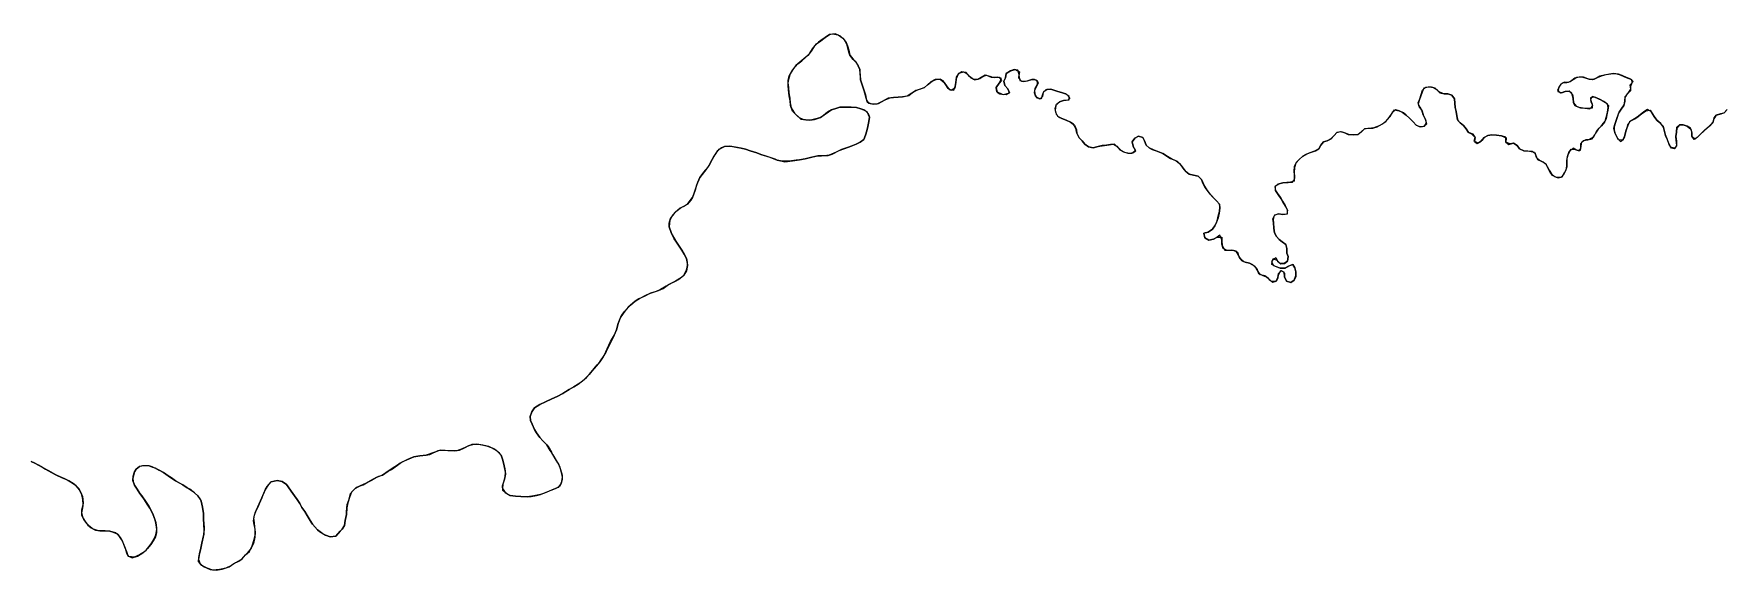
# Model space of a CAD drawing. Extents: x -74 to -34.8, y -33.8 to 5.3.
# Drawn here: x -50.998 to -50.091, y -26.289 to -26.002 of the extents above; entities that cross this region are included whole.
import ezdxf

# ---------------------------------------------------------------- set-up
doc = ezdxf.new("R2010")
doc.units = 0
doc.header["$LTSCALE"] = 2
doc.layers.add('UFEBRASIL', color=7, linetype='Continuous')

msp = doc.modelspace()

# ---------------------------------------------------------------- linework, layer by layer
at = {"layer": 'UFEBRASIL'}
for points in [[(-50.99897, -26.23105), (-50.99707, -26.23199), (-50.99496, -26.23304), (-50.99263, -26.23435), (-50.99135, -26.23512), (-50.98808, -26.23695), (-50.98574, -26.23818), (-50.98226, -26.23993), (-50.9796, -26.24095), (-50.97788, -26.24197), (-50.97577, -26.24341), (-50.97365, -26.24544), (-50.97234, -26.24768), (-50.97148, -26.2499), (-50.9711, -26.25324), (-50.97148, -26.25594), (-50.97197, -26.25864), (-50.97131, -26.26134), (-50.96999, -26.26329), (-50.96848, -26.26515), (-50.96684, -26.26662), (-50.96448, -26.26792), (-50.96214, -26.26829), (-50.95934, -26.26823), (-50.9567, -26.26851), (-50.95491, -26.26889), (-50.95276, -26.2698), (-50.95117, -26.27183), (-50.94994, -26.2739), (-50.94889, -26.27675), (-50.9478, -26.27933), (-50.9471, -26.28169), (-50.94475, -26.28268), (-50.94186, -26.28184), (-50.93954, -26.28038), (-50.93732, -26.27867), (-50.93584, -26.27683), (-50.93418, -26.27465), (-50.93293, -26.27253), (-50.93204, -26.27037), (-50.93165, -26.26752), (-50.93188, -26.26497), (-50.93243, -26.26258), (-50.93317, -26.26066), (-50.93414, -26.25845), (-50.93539, -26.25607), (-50.93679, -26.25402), (-50.93856, -26.25118), (-50.94074, -26.24816), (-50.94207, -26.24589), (-50.94356, -26.24384), (-50.94437, -26.24127), (-50.94432, -26.23892), (-50.94357, -26.23661), (-50.94256, -26.23514), (-50.94062, -26.23368), (-50.93854, -26.23319), (-50.93568, -26.23347), (-50.93386, -26.23406), (-50.93251, -26.23449), (-50.9304, -26.23572), (-50.92807, -26.23707), (-50.92544, -26.23873), (-50.92371, -26.23994), (-50.92147, -26.2414), (-50.9177, -26.24364), (-50.91535, -26.24515), (-50.91359, -26.24601), (-50.91133, -26.24787), (-50.9095, -26.24944), (-50.90773, -26.25233), (-50.90717, -26.25552), (-50.90661, -26.25889), (-50.90646, -26.26227), (-50.90637, -26.26458), (-50.90623, -26.26626), (-50.90637, -26.27016), (-50.90676, -26.27173), (-50.90735, -26.27491), (-50.90802, -26.27761), (-50.90888, -26.28131), (-50.90929, -26.28369), (-50.9084, -26.28593), (-50.90613, -26.2876), (-50.90292, -26.28906), (-50.89974, -26.28927), (-50.89649, -26.28879), (-50.89277, -26.28748), (-50.89027, -26.28585), (-50.88766, -26.28446), (-50.88573, -26.28319), (-50.88405, -26.28113), (-50.88196, -26.27927), (-50.88041, -26.27623), (-50.87954, -26.27335), (-50.87892, -26.2705), (-50.87892, -26.26727), (-50.87933, -26.26507), (-50.87969, -26.26297), (-50.87914, -26.2598), (-50.87829, -26.2573), (-50.87674, -26.25372), (-50.8753, -26.25056), (-50.87418, -26.24804), (-50.87324, -26.24589), (-50.87244, -26.2445), (-50.87023, -26.24201), (-50.86698, -26.24123), (-50.86433, -26.2418), (-50.86213, -26.24338), (-50.86112, -26.24463), (-50.85957, -26.24708), (-50.85777, -26.24953), (-50.85637, -26.25142), (-50.85495, -26.25367), (-50.85383, -26.25568), (-50.85214, -26.25796), (-50.85091, -26.26005), (-50.84985, -26.26187), (-50.84802, -26.26477), (-50.84538, -26.26768), (-50.84432, -26.26855), (-50.8412, -26.27064), (-50.8386, -26.27147), (-50.83559, -26.27107), (-50.83323, -26.26847), (-50.83219, -26.26728), (-50.83095, -26.26543), (-50.83064, -26.2627), (-50.82994, -26.25958), (-50.82985, -26.25812), (-50.82943, -26.25423), (-50.82855, -26.25186), (-50.82774, -26.24816), (-50.8263, -26.24658), (-50.82449, -26.24482), (-50.82085, -26.24354), (-50.8182, -26.24204), (-50.81539, -26.24042), (-50.81257, -26.23903), (-50.81065, -26.23844), (-50.80751, -26.23619), (-50.80574, -26.23532), (-50.80255, -26.23304), (-50.80105, -26.23205), (-50.79994, -26.23129), (-50.7976, -26.23018), (-50.79378, -26.2286), (-50.79047, -26.22808), (-50.78707, -26.22776), (-50.78525, -26.22736), (-50.78072, -26.22523), (-50.77848, -26.22499), (-50.77552, -26.2252), (-50.77217, -26.22541), (-50.76936, -26.225), (-50.76667, -26.22375), (-50.76427, -26.22258), (-50.76137, -26.22184), (-50.7582, -26.22199), (-50.75486, -26.22265), (-50.75233, -26.22363), (-50.74947, -26.22516), (-50.74703, -26.22763), (-50.74605, -26.23047), (-50.74525, -26.23345), (-50.74489, -26.23482), (-50.7446, -26.23792), (-50.74513, -26.24062), (-50.746, -26.24325), (-50.74626, -26.24552), (-50.74487, -26.24763), (-50.74211, -26.24924), (-50.73923, -26.24962), (-50.73635, -26.24994), (-50.73277, -26.25001), (-50.73086, -26.24991), (-50.72807, -26.24925), (-50.7259, -26.24871), (-50.72275, -26.24753), (-50.72006, -26.2464), (-50.71778, -26.24554), (-50.71534, -26.24414), (-50.71447, -26.24179), (-50.71409, -26.23954), (-50.71458, -26.23692), (-50.71548, -26.23385), (-50.71648, -26.23187), (-50.71799, -26.22946), (-50.71995, -26.22614), (-50.7206, -26.22515), (-50.72254, -26.22212), (-50.7246, -26.2201), (-50.72625, -26.21815), (-50.72806, -26.21576), (-50.72905, -26.21397), (-50.73036, -26.21116), (-50.73118, -26.20914), (-50.73147, -26.20702), (-50.73048, -26.20451), (-50.72905, -26.20239), (-50.72624, -26.20062), (-50.72311, -26.19905), (-50.71974, -26.19759), (-50.71691, -26.19631), (-50.71393, -26.19465), (-50.71224, -26.19363), (-50.71052, -26.19253), (-50.70799, -26.19102), (-50.70562, -26.18971), (-50.70251, -26.18722), (-50.70121, -26.18605), (-50.69968, -26.18446), (-50.69702, -26.18126), (-50.69547, -26.17927), (-50.69399, -26.17768), (-50.69178, -26.17426), (-50.69004, -26.17072), (-50.68823, -26.1667), (-50.6862, -26.16323), (-50.68517, -26.1606), (-50.68421, -26.1571), (-50.68279, -26.1536), (-50.68189, -26.15222), (-50.68063, -26.15058), (-50.67759, -26.14722), (-50.67503, -26.1452), (-50.67272, -26.14377), (-50.66899, -26.14178), (-50.6668, -26.14093), (-50.66256, -26.13943), (-50.66004, -26.13832), (-50.65725, -26.13615), (-50.65346, -26.13448), (-50.6519, -26.13355), (-50.64894, -26.13124), (-50.64752, -26.12855), (-50.64705, -26.12601), (-50.64704, -26.12502), (-50.64756, -26.12233), (-50.64885, -26.12003), (-50.65001, -26.11784), (-50.65118, -26.11618), (-50.65332, -26.11307), (-50.65415, -26.11177), (-50.65586, -26.10843), (-50.65686, -26.10524), (-50.65687, -26.10329), (-50.65616, -26.10081), (-50.65367, -26.09762), (-50.65264, -26.09658), (-50.65096, -26.09537), (-50.6471, -26.09314), (-50.64662, -26.09258), (-50.64431, -26.08957), (-50.64355, -26.08773), (-50.643, -26.08561), (-50.64154, -26.08141), (-50.64049, -26.07884), (-50.63832, -26.07608), (-50.63602, -26.07338), (-50.63457, -26.07054), (-50.63305, -26.06798), (-50.63168, -26.0658), (-50.62999, -26.06368), (-50.62713, -26.06225), (-50.62437, -26.06218), (-50.62297, -26.06229), (-50.62026, -26.06272), (-50.61823, -26.06319), (-50.61592, -26.06377), (-50.61344, -26.06451), (-50.60984, -26.06574), (-50.60769, -26.06653), (-50.60294, -26.06793), (-50.59894, -26.06957), (-50.59636, -26.0702), (-50.5948, -26.0704), (-50.59075, -26.06989), (-50.58704, -26.06935), (-50.58386, -26.06887), (-50.58042, -26.06807), (-50.57718, -26.06729), (-50.57526, -26.06725), (-50.57166, -26.06708), (-50.56946, -26.06632), (-50.56574, -26.06442), (-50.56272, -26.06329), (-50.55923, -26.06211), (-50.55655, -26.06101), (-50.55439, -26.05991), (-50.55248, -26.05846), (-50.55157, -26.05621), (-50.5509, -26.05393), (-50.55029, -26.05159), (-50.54973, -26.04896), (-50.54944, -26.04653), (-50.55058, -26.04404), (-50.55251, -26.04263), (-50.5541, -26.04206), (-50.55633, -26.04144), (-50.55927, -26.04115), (-50.56237, -26.04127), (-50.56528, -26.04127), (-50.56705, -26.04167), (-50.56977, -26.04267), (-50.57191, -26.0439), (-50.57404, -26.0456), (-50.57567, -26.04664), (-50.57751, -26.04721), (-50.58037, -26.04806), (-50.58238, -26.04814), (-50.58509, -26.04783), (-50.58705, -26.04687), (-50.58961, -26.04446), (-50.59067, -26.0434), (-50.59172, -26.04032), (-50.59207, -26.03777), (-50.59246, -26.0351), (-50.59283, -26.03193), (-50.59303, -26.02953), (-50.59306, -26.02681), (-50.59244, -26.02445), (-50.59109, -26.02181), (-50.58933, -26.0196), (-50.58788, -26.01802), (-50.58576, -26.01628), (-50.58366, -26.01444), (-50.58146, -26.01232), (-50.57999, -26.01001), (-50.57785, -26.00731), (-50.57563, -26.0057), (-50.57321, -26.00381), (-50.57086, -26.00225), (-50.56927, -26.00189), (-50.56625, -26.0025), (-50.56372, -26.00421), (-50.56191, -26.00649), (-50.56125, -26.00838), (-50.56061, -26.01063), (-50.56008, -26.01341), (-50.55883, -26.01473), (-50.55705, -26.01662), (-50.55551, -26.01912), (-50.5547, -26.02107), (-50.55455, -26.02216), (-50.55422, -26.02651), (-50.55343, -26.02922), (-50.55243, -26.0319), (-50.55167, -26.03452), (-50.55111, -26.03736), (-50.54992, -26.03898), (-50.54727, -26.03966), (-50.54461, -26.03929), (-50.54296, -26.03837), (-50.54112, -26.0372), (-50.53844, -26.03612), (-50.53656, -26.03597), (-50.534, -26.03582), (-50.53177, -26.03565), (-50.52835, -26.03485), (-50.52641, -26.03339), (-50.52465, -26.0322), (-50.52203, -26.03142), (-50.51997, -26.03071), (-50.51829, -26.02922), (-50.51586, -26.02719), (-50.5133, -26.02613), (-50.51152, -26.02615), (-50.50933, -26.02791), (-50.50824, -26.0297), (-50.50674, -26.0317), (-50.50426, -26.03202), (-50.50345, -26.03008), (-50.50313, -26.02798), (-50.50272, -26.0251), (-50.50143, -26.02292), (-50.4991, -26.02221), (-50.49706, -26.02325), (-50.49511, -26.02543), (-50.49289, -26.02653), (-50.49023, -26.02585), (-50.48866, -26.02471), (-50.48676, -26.02401), (-50.48422, -26.02504), (-50.48225, -26.02522), (-50.4799, -26.02518), (-50.47871, -26.02688), (-50.47989, -26.02835), (-50.48152, -26.03065), (-50.48107, -26.03311), (-50.47962, -26.03404), (-50.47736, -26.0344), (-50.47446, -26.03349), (-50.47534, -26.03136), (-50.47696, -26.0296), (-50.47736, -26.02719), (-50.47644, -26.02538), (-50.47613, -26.02314), (-50.47391, -26.0217), (-50.47122, -26.02107), (-50.46903, -26.0222), (-50.46932, -26.02429), (-50.46876, -26.02696), (-50.4668, -26.02749), (-50.46471, -26.02704), (-50.46249, -26.02645), (-50.46022, -26.02652), (-50.45909, -26.02835), (-50.45993, -26.03005), (-50.46093, -26.03216), (-50.46088, -26.03418), (-50.45972, -26.03627), (-50.45718, -26.03654), (-50.45652, -26.03416), (-50.45593, -26.03276), (-50.45417, -26.0316), (-50.45223, -26.03156), (-50.44903, -26.03257), (-50.44593, -26.03346), (-50.44379, -26.0343), (-50.44205, -26.03613), (-50.44317, -26.03744), (-50.4454, -26.03769), (-50.44752, -26.03838), (-50.44956, -26.04031), (-50.44989, -26.04274), (-50.44929, -26.04493), (-50.44795, -26.04656), (-50.44633, -26.04719), (-50.44406, -26.04808), (-50.44163, -26.04916), (-50.43955, -26.0509), (-50.43854, -26.05328), (-50.4382, -26.05514), (-50.4371, -26.05762), (-50.43543, -26.05925), (-50.43404, -26.06095), (-50.43211, -26.06243), (-50.42954, -26.06299), (-50.42758, -26.06253), (-50.42592, -26.06216), (-50.42349, -26.06169), (-50.421, -26.06141), (-50.41863, -26.06101), (-50.41676, -26.06201), (-50.41519, -26.06403), (-50.41323, -26.06519), (-50.4109, -26.06583), (-50.40857, -26.06587), (-50.40688, -26.06427), (-50.40813, -26.06211), (-50.40868, -26.05972), (-50.40723, -26.05778), (-50.40516, -26.05672), (-50.40291, -26.05739), (-50.40206, -26.0593), (-50.40117, -26.06155), (-50.39954, -26.06298), (-50.39788, -26.06395), (-50.39513, -26.0648), (-50.39215, -26.06607), (-50.3905, -26.06702), (-50.38807, -26.06872), (-50.38518, -26.06985), (-50.38316, -26.07136), (-50.38178, -26.0732), (-50.38024, -26.07525), (-50.37806, -26.07707), (-50.37576, -26.07768), (-50.37328, -26.07814), (-50.37147, -26.0799), (-50.37078, -26.08158), (-50.36979, -26.0835), (-50.36833, -26.08584), (-50.36707, -26.08744), (-50.36517, -26.08969), (-50.36334, -26.0914), (-50.36185, -26.09322), (-50.36152, -26.09527), (-50.362, -26.09798), (-50.36255, -26.10042), (-50.36335, -26.10288), (-50.36435, -26.10479), (-50.36555, -26.10658), (-50.36794, -26.10814), (-50.37024, -26.10871), (-50.36968, -26.1113), (-50.36743, -26.11241), (-50.36492, -26.11194), (-50.36297, -26.11093), (-50.36052, -26.1108), (-50.36061, -26.11305), (-50.36035, -26.11532), (-50.35899, -26.11778), (-50.35673, -26.11779), (-50.35443, -26.11781), (-50.35221, -26.1189), (-50.35144, -26.12114), (-50.35006, -26.12338), (-50.34807, -26.1243), (-50.34577, -26.12487), (-50.3432, -26.12618), (-50.34159, -26.12823), (-50.34085, -26.13039), (-50.33894, -26.13115), (-50.33681, -26.13208), (-50.33507, -26.1336), (-50.33323, -26.13492), (-50.33142, -26.13437), (-50.33044, -26.13241), (-50.3302, -26.13031), (-50.3286, -26.12864), (-50.32702, -26.13024), (-50.3269, -26.13209), (-50.32583, -26.13451), (-50.32358, -26.13516), (-50.3217, -26.13395), (-50.32078, -26.13133), (-50.32094, -26.12929), (-50.32138, -26.12733), (-50.32246, -26.1255), (-50.3248, -26.12636), (-50.32681, -26.12745), (-50.32925, -26.12746), (-50.33167, -26.12665), (-50.33365, -26.12553), (-50.33343, -26.12327), (-50.33163, -26.12171), (-50.33066, -26.12365), (-50.32881, -26.12512), (-50.32686, -26.1249), (-50.3253, -26.12366), (-50.32498, -26.1213), (-50.32577, -26.11937), (-50.32565, -26.11697), (-50.32618, -26.1148), (-50.3282, -26.1133), (-50.32986, -26.11208), (-50.33131, -26.11046), (-50.33223, -26.10863), (-50.33273, -26.106), (-50.33286, -26.10302), (-50.3331, -26.101), (-50.33215, -26.09894), (-50.3302, -26.09827), (-50.32774, -26.09863), (-50.32537, -26.09831), (-50.32527, -26.09635), (-50.32603, -26.0948), (-50.32769, -26.09234), (-50.32876, -26.09031), (-50.33024, -26.08802), (-50.33173, -26.08588), (-50.33173, -26.08342), (-50.32999, -26.0822), (-50.32789, -26.08174), (-50.32503, -26.0815), (-50.32265, -26.08143), (-50.32151, -26.07992), (-50.32163, -26.07755), (-50.32177, -26.07541), (-50.32155, -26.07301), (-50.32052, -26.07067), (-50.31911, -26.06923), (-50.31711, -26.06754), (-50.31489, -26.06629), (-50.31237, -26.06537), (-50.3103, -26.0646), (-50.30857, -26.06351), (-50.30743, -26.06158), (-50.30598, -26.05981), (-50.30412, -26.05922), (-50.30197, -26.05808), (-50.30034, -26.05639), (-50.29879, -26.05474), (-50.29686, -26.05424), (-50.29462, -26.05496), (-50.2928, -26.05585), (-50.29012, -26.05602), (-50.28739, -26.05581), (-50.28587, -26.05444), (-50.28398, -26.05278), (-50.28217, -26.05251), (-50.27956, -26.0524), (-50.2772, -26.05165), (-50.27473, -26.05034), (-50.27266, -26.04895), (-50.27082, -26.04674), (-50.26926, -26.04447), (-50.26788, -26.04266), (-50.26541, -26.04317), (-50.26383, -26.04385), (-50.26167, -26.0454), (-50.25992, -26.04709), (-50.25801, -26.04902), (-50.25625, -26.05078), (-50.25403, -26.0518), (-50.25179, -26.05144), (-50.25079, -26.0495), (-50.25142, -26.04776), (-50.25252, -26.0453), (-50.25335, -26.04282), (-50.25465, -26.04089), (-50.25528, -26.03881), (-50.25433, -26.03667), (-50.25358, -26.03438), (-50.25292, -26.03215), (-50.25122, -26.03047), (-50.24931, -26.03035), (-50.24701, -26.03059), (-50.24527, -26.03174), (-50.24359, -26.03355), (-50.24131, -26.03398), (-50.23933, -26.03412), (-50.23717, -26.03483), (-50.23576, -26.03664), (-50.23567, -26.039), (-50.23542, -26.04144), (-50.23481, -26.04345), (-50.23456, -26.0459), (-50.23395, -26.0484), (-50.23278, -26.04959), (-50.23099, -26.05104), (-50.22952, -26.05281), (-50.22824, -26.0547), (-50.22662, -26.05543), (-50.22476, -26.05736), (-50.22512, -26.05961), (-50.22367, -26.06059), (-50.22155, -26.0594), (-50.21995, -26.05753), (-50.21789, -26.05641), (-50.21581, -26.05607), (-50.2133, -26.05617), (-50.21065, -26.05654), (-50.20808, -26.05762), (-50.20824, -26.06002), (-50.20671, -26.06111), (-50.20412, -26.06046), (-50.20219, -26.06173), (-50.20086, -26.06344), (-50.19863, -26.06451), (-50.19553, -26.06485), (-50.19284, -26.06526), (-50.19213, -26.06703), (-50.19131, -26.0692), (-50.18925, -26.07014), (-50.18699, -26.07138), (-50.18604, -26.07307), (-50.18504, -26.07504), (-50.18369, -26.07688), (-50.18224, -26.07833), (-50.18028, -26.07904), (-50.17797, -26.0785), (-50.17672, -26.07647), (-50.17572, -26.0743), (-50.17547, -26.07209), (-50.17558, -26.06989), (-50.17525, -26.06769), (-50.17445, -26.06556), (-50.17326, -26.06362), (-50.17112, -26.06382), (-50.16899, -26.0646), (-50.16813, -26.06326), (-50.16797, -26.06066), (-50.16666, -26.05914), (-50.16422, -26.05861), (-50.16195, -26.05808), (-50.16056, -26.056), (-50.15964, -26.05429), (-50.15821, -26.05253), (-50.15665, -26.05072), (-50.15503, -26.04865), (-50.15442, -26.04677), (-50.15382, -26.04393), (-50.15332, -26.04135), (-50.1538, -26.03954), (-50.15563, -26.03812), (-50.15775, -26.03701), (-50.15997, -26.03596), (-50.16193, -26.03542), (-50.16286, -26.03724), (-50.16197, -26.03962), (-50.16203, -26.04172), (-50.16445, -26.04196), (-50.16672, -26.04167), (-50.16893, -26.04136), (-50.17101, -26.04039), (-50.172, -26.03885), (-50.1722, -26.03638), (-50.1729, -26.03385), (-50.17434, -26.03259), (-50.17644, -26.0328), (-50.1789, -26.03361), (-50.1804, -26.03201), (-50.17955, -26.03), (-50.17784, -26.0282), (-50.1756, -26.02798), (-50.17376, -26.0274), (-50.17208, -26.02628), (-50.17025, -26.02519), (-50.16776, -26.02497), (-50.16569, -26.02541), (-50.16355, -26.02622), (-50.16086, -26.02617), (-50.15904, -26.02524), (-50.15705, -26.02437), (-50.1544, -26.02373), (-50.15188, -26.02324), (-50.14937, -26.02323), (-50.14693, -26.02388), (-50.14503, -26.02468), (-50.14284, -26.02571), (-50.14083, -26.02635), (-50.14069, -26.02814), (-50.1415, -26.03014), (-50.14148, -26.03243), (-50.14318, -26.03413), (-50.14445, -26.03598), (-50.14449, -26.038), (-50.14492, -26.04026), (-50.14646, -26.04219), (-50.1478, -26.0444), (-50.1486, -26.04666), (-50.14941, -26.04932), (-50.15026, -26.05171), (-50.15018, -26.05357), (-50.14966, -26.0554), (-50.14847, -26.05774), (-50.14678, -26.05952), (-50.1452, -26.05839), (-50.14447, -26.05633), (-50.14392, -26.0541), (-50.14327, -26.05215), (-50.14258, -26.05011), (-50.14124, -26.04846), (-50.13914, -26.04747), (-50.13738, -26.04614), (-50.13544, -26.04469), (-50.13322, -26.04314), (-50.13083, -26.04281), (-50.12991, -26.04431), (-50.1288, -26.04621), (-50.12729, -26.04822), (-50.12582, -26.04936), (-50.12395, -26.05129), (-50.12337, -26.05346), (-50.1229, -26.05576), (-50.12194, -26.05792), (-50.12099, -26.0605), (-50.12002, -26.06238), (-50.11752, -26.06322), (-50.11658, -26.06153), (-50.11693, -26.05896), (-50.11705, -26.05686), (-50.11674, -26.05454), (-50.11654, -26.05185), (-50.11511, -26.0507), (-50.11326, -26.05069), (-50.11101, -26.05138), (-50.10901, -26.05295), (-50.10851, -26.0549), (-50.10849, -26.05673), (-50.10668, -26.05828), (-50.10513, -26.05694), (-50.1033, -26.05515), (-50.10169, -26.05359), (-50.10024, -26.05221), (-50.09836, -26.05058), (-50.09703, -26.04924), (-50.09655, -26.04683), (-50.09546, -26.04554), (-50.09288, -26.04469), (-50.09103, -26.04405), (-50.08964, -26.04246)], [(-50.08964, -26.04246), (-50.09134, -26.04432), (-50.09322, -26.04477), (-50.09546, -26.04554), (-50.09666, -26.04746), (-50.09723, -26.0496), (-50.099, -26.05111), (-50.10065, -26.05265), (-50.10209, -26.05398), (-50.10391, -26.05575), (-50.10561, -26.05741), (-50.10733, -26.05846), (-50.10849, -26.05673), (-50.10852, -26.05435), (-50.10931, -26.05245), (-50.11101, -26.05138), (-50.11326, -26.05069), (-50.11511, -26.0507), (-50.11657, -26.05244), (-50.11674, -26.05454), (-50.11705, -26.05686), (-50.11681, -26.05942), (-50.1167, -26.06191), (-50.11799, -26.06349), (-50.11945, -26.06308), (-50.12069, -26.06116), (-50.12157, -26.05866), (-50.12266, -26.05634), (-50.12325, -26.05418), (-50.12366, -26.05193), (-50.12512, -26.04986), (-50.12729, -26.04822), (-50.1288, -26.04621), (-50.13029, -26.04359), (-50.13224, -26.04247), (-50.13418, -26.04377), (-50.13599, -26.04517), (-50.13792, -26.04662), (-50.14018, -26.04804), (-50.14196, -26.04913), (-50.14286, -26.05101), (-50.14353, -26.053), (-50.1441, -26.05475), (-50.14463, -26.05703), (-50.14562, -26.05889), (-50.14793, -26.05878), (-50.14895, -26.05682), (-50.14984, -26.05481), (-50.15033, -26.05264), (-50.14998, -26.05098), (-50.14911, -26.04832), (-50.1486, -26.04666), (-50.14747, -26.0438), (-50.14606, -26.04168), (-50.14474, -26.03989), (-50.14449, -26.038), (-50.14431, -26.03553), (-50.14273, -26.0337), (-50.14129, -26.03162), (-50.14153, -26.0292), (-50.14003, -26.02742), (-50.14129, -26.02621), (-50.14358, -26.02532), (-50.14587, -26.02429), (-50.14786, -26.02358), (-50.15063, -26.02315), (-50.15274, -26.02344), (-50.15548, -26.02397), (-50.15777, -26.02461), (-50.15966, -26.02556), (-50.16192, -26.02649), (-50.16429, -26.02594), (-50.1666, -26.02513), (-50.16894, -26.02504), (-50.17121, -26.02569), (-50.17287, -26.02685), (-50.17485, -26.0279), (-50.17672, -26.02788), (-50.17872, -26.02882), (-50.17977, -26.03054), (-50.18036, -26.03288), (-50.17821, -26.03347), (-50.17616, -26.03264), (-50.17434, -26.03259), (-50.17259, -26.03441), (-50.1722, -26.03638), (-50.172, -26.03885), (-50.17063, -26.04067), (-50.16821, -26.04147), (-50.16593, -26.04167), (-50.1633, -26.042), (-50.16168, -26.04032), (-50.16253, -26.03848), (-50.16274, -26.03602), (-50.16083, -26.03557), (-50.15886, -26.03646), (-50.15663, -26.03753), (-50.1548, -26.03872), (-50.15329, -26.04031), (-50.15354, -26.0428), (-50.15403, -26.04521), (-50.15451, -26.04742), (-50.15539, -26.04921), (-50.15704, -26.05112), (-50.15873, -26.05305), (-50.16018, -26.05513), (-50.16127, -26.05734), (-50.16331, -26.05858), (-50.1653, -26.05865), (-50.16764, -26.05995), (-50.16813, -26.06205), (-50.16848, -26.06438), (-50.17041, -26.06428), (-50.17216, -26.06324), (-50.17392, -26.06474), (-50.17489, -26.06636), (-50.17552, -26.06874), (-50.17555, -26.07106), (-50.17547, -26.07325), (-50.17618, -26.07538), (-50.17731, -26.07748), (-50.17883, -26.07884), (-50.18116, -26.07886), (-50.18315, -26.07779), (-50.1844, -26.07596), (-50.18561, -26.07408), (-50.18647, -26.07204), (-50.1882, -26.07059), (-50.19011, -26.06983), (-50.19174, -26.06821), (-50.19239, -26.06629), (-50.19406, -26.06494), (-50.19639, -26.06476), (-50.19863, -26.06451), (-50.20086, -26.06344), (-50.20219, -26.06173), (-50.20412, -26.06046), (-50.20604, -26.06087), (-50.20824, -26.06002), (-50.20831, -26.05727), (-50.21065, -26.05654), (-50.2133, -26.05617), (-50.21581, -26.05607), (-50.21789, -26.05641), (-50.21995, -26.05753), (-50.22121, -26.05899), (-50.22317, -26.06055), (-50.22518, -26.0595), (-50.22472, -26.05728), (-50.22585, -26.05574), (-50.22824, -26.0547), (-50.22952, -26.05281), (-50.23099, -26.05104), (-50.23278, -26.04959), (-50.23426, -26.04795), (-50.23456, -26.0459), (-50.23481, -26.04345), (-50.23542, -26.04144), (-50.23567, -26.039), (-50.23576, -26.03664), (-50.23717, -26.03483), (-50.23933, -26.03412), (-50.24195, -26.03394), (-50.24433, -26.03278), (-50.24615, -26.03093), (-50.24811, -26.03039), (-50.24996, -26.03039), (-50.25226, -26.03108), (-50.25318, -26.03314), (-50.25377, -26.03507), (-50.2546, -26.03709), (-50.25529, -26.03942), (-50.25429, -26.04127), (-50.2531, -26.04341), (-50.25236, -26.04582), (-50.25142, -26.04776), (-50.25079, -26.05039), (-50.25224, -26.05163), (-50.25455, -26.05174), (-50.25625, -26.05078), (-50.25801, -26.04902), (-50.25992, -26.04709), (-50.26167, -26.0454), (-50.26312, -26.04426), (-50.26541, -26.04317), (-50.26728, -26.04262), (-50.26912, -26.04396), (-50.27034, -26.04611), (-50.27199, -26.04823), (-50.27428, -26.05006), (-50.27626, -26.05111), (-50.27899, -26.05227), (-50.28151, -26.05255), (-50.28398, -26.05278), (-50.28591, -26.0545), (-50.28739, -26.05581), (-50.29012, -26.05602), (-50.29205, -26.05598), (-50.29414, -26.05521), (-50.29641, -26.05434), (-50.29879, -26.05474), (-50.30034, -26.05639), (-50.30209, -26.0582), (-50.30412, -26.05922), (-50.30598, -26.05981), (-50.30745, -26.06164), (-50.30857, -26.06351), (-50.31088, -26.06486), (-50.31328, -26.06565), (-50.31552, -26.06661), (-50.31711, -26.06754), (-50.31911, -26.06923), (-50.32084, -26.07124), (-50.32166, -26.07349), (-50.32169, -26.07614), (-50.32151, -26.07831), (-50.32181, -26.08094), (-50.32367, -26.08142), (-50.32566, -26.08155), (-50.32789, -26.08174), (-50.3305, -26.08241), (-50.33207, -26.08395), (-50.33173, -26.08588), (-50.33064, -26.08745), (-50.32913, -26.08964), (-50.32797, -26.09165), (-50.32665, -26.09392), (-50.32527, -26.09635), (-50.32567, -26.09855), (-50.32774, -26.09863), (-50.3302, -26.09827), (-50.33256, -26.09931), (-50.33305, -26.10148), (-50.33287, -26.10325), (-50.33273, -26.106), (-50.33223, -26.10863), (-50.33127, -26.11052), (-50.32986, -26.11208), (-50.3282, -26.1133), (-50.32618, -26.1148), (-50.32565, -26.11697), (-50.32577, -26.11937), (-50.32498, -26.1213), (-50.32535, -26.12373), (-50.32718, -26.12498), (-50.32922, -26.12504), (-50.33081, -26.12331), (-50.33292, -26.12248), (-50.33382, -26.12408), (-50.3329, -26.12612), (-50.33103, -26.12679), (-50.3292, -26.12748), (-50.32681, -26.12745), (-50.3246, -26.12622), (-50.32246, -26.1255), (-50.32138, -26.12733), (-50.3209, -26.12954), (-50.32083, -26.13204), (-50.3217, -26.13395), (-50.32358, -26.13516), (-50.32583, -26.13451), (-50.3269, -26.13209), (-50.32711, -26.12967), (-50.32905, -26.12885), (-50.33031, -26.13102), (-50.33044, -26.13283), (-50.33142, -26.13437), (-50.3339, -26.13467), (-50.33558, -26.13309), (-50.33741, -26.13157), (-50.33977, -26.13097), (-50.34109, -26.12926), (-50.34214, -26.1275), (-50.34391, -26.12568), (-50.34577, -26.12487), (-50.34881, -26.12411), (-50.35095, -26.12236), (-50.35164, -26.12044), (-50.35285, -26.11844), (-50.35516, -26.11775), (-50.35767, -26.11794), (-50.35978, -26.11685), (-50.36051, -26.11456), (-50.3606, -26.11228), (-50.36153, -26.10981), (-50.36299, -26.11095), (-50.36492, -26.11194), (-50.36743, -26.11241), (-50.36968, -26.1113), (-50.37024, -26.10871), (-50.36794, -26.10814), (-50.36555, -26.10658), (-50.36401, -26.10425), (-50.36307, -26.10219), (-50.36246, -26.09959), (-50.36181, -26.09715), (-50.36155, -26.09466), (-50.36185, -26.09322), (-50.36334, -26.0914), (-50.36432, -26.09052), (-50.36647, -26.08825), (-50.36792, -26.08645), (-50.36942, -26.08428), (-50.37053, -26.0823), (-50.37147, -26.0799), (-50.37328, -26.07814), (-50.37576, -26.07768), (-50.37806, -26.07707), (-50.37966, -26.07589), (-50.38125, -26.07391), (-50.38259, -26.07208), (-50.38427, -26.07026), (-50.38707, -26.06924), (-50.38969, -26.06769), (-50.39215, -26.06607), (-50.39398, -26.06534), (-50.39674, -26.0643), (-50.39954, -26.06298), (-50.40117, -26.06155), (-50.40206, -26.0593), (-50.40291, -26.05739), (-50.40516, -26.05672), (-50.40723, -26.05778), (-50.40868, -26.05972), (-50.40813, -26.06211), (-50.40684, -26.06476), (-50.40785, -26.06574), (-50.4102, -26.06594), (-50.41249, -26.06546), (-50.41459, -26.06447), (-50.41623, -26.06283), (-50.41808, -26.06104), (-50.42018, -26.06121), (-50.42233, -26.06156), (-50.42466, -26.06181), (-50.42758, -26.06253), (-50.42954, -26.06299), (-50.43211, -26.06243), (-50.43404, -26.06095), (-50.43543, -26.05925), (-50.4371, -26.05762), (-50.4382, -26.05514), (-50.43881, -26.0525), (-50.44004, -26.05024), (-50.44163, -26.04916), (-50.44406, -26.04808), (-50.44633, -26.04719), (-50.44842, -26.04614), (-50.44962, -26.04404), (-50.44992, -26.04195), (-50.44915, -26.03952), (-50.44752, -26.03838), (-50.4454, -26.03769), (-50.4424, -26.03721), (-50.4424, -26.03554), (-50.44441, -26.03403), (-50.44593, -26.03346), (-50.44903, -26.03257), (-50.45223, -26.03156), (-50.45497, -26.03187), (-50.45627, -26.03329), (-50.45669, -26.03552), (-50.45816, -26.03688), (-50.46028, -26.03571), (-50.46096, -26.03353), (-50.46066, -26.03115), (-50.45954, -26.02933), (-50.45913, -26.02721), (-50.46089, -26.02635), (-50.46249, -26.02645), (-50.46507, -26.02719), (-50.46777, -26.02745), (-50.46934, -26.02564), (-50.46923, -26.02365), (-50.46995, -26.0213), (-50.47183, -26.02097), (-50.47391, -26.0217), (-50.47613, -26.02314), (-50.47644, -26.02538), (-50.47736, -26.02719), (-50.47696, -26.0296), (-50.47534, -26.03136), (-50.47446, -26.03349), (-50.47618, -26.0345), (-50.4782, -26.03442), (-50.48116, -26.03297), (-50.48152, -26.03065), (-50.47989, -26.02835), (-50.47874, -26.02589), (-50.48078, -26.0251), (-50.4834, -26.02532), (-50.48482, -26.0247), (-50.48744, -26.02408), (-50.48955, -26.02531), (-50.49132, -26.02643), (-50.49368, -26.0264), (-50.49582, -26.0248), (-50.49759, -26.02264), (-50.49993, -26.02233), (-50.50188, -26.02345), (-50.5029, -26.02592), (-50.50313, -26.02798), (-50.50363, -26.03096), (-50.50565, -26.0322), (-50.50718, -26.0312), (-50.50857, -26.02915), (-50.51003, -26.02704), (-50.51152, -26.02615), (-50.5143, -26.02644), (-50.51659, -26.02768), (-50.51829, -26.02922), (-50.51997, -26.03071), (-50.52217, -26.03147), (-50.52465, -26.0322), (-50.52681, -26.03371), (-50.52928, -26.03524), (-50.53177, -26.03565), (-50.534, -26.03582), (-50.53656, -26.03597), (-50.53948, -26.03629), (-50.54112, -26.0372), (-50.54296, -26.03837), (-50.54547, -26.03958), (-50.54798, -26.03961), (-50.55049, -26.03863), (-50.55128, -26.0364), (-50.55192, -26.03366), (-50.55243, -26.0319), (-50.55343, -26.02922), (-50.55422, -26.02651), (-50.55431, -26.02511), (-50.5547, -26.02107), (-50.55551, -26.01912), (-50.55623, -26.0176), (-50.55814, -26.01562), (-50.56008, -26.01341), (-50.56054, -26.01166), (-50.56104, -26.00956), (-50.56157, -26.00729), (-50.56293, -26.00513), (-50.56505, -26.00309), (-50.56782, -26.00197), (-50.57086, -26.00225), (-50.57321, -26.00381), (-50.57477, -26.0049), (-50.57672, -26.0064), (-50.57918, -26.00871), (-50.58068, -26.01113), (-50.58247, -26.01351), (-50.5846, -26.01532), (-50.58679, -26.01714), (-50.58889, -26.01886), (-50.59013, -26.02054), (-50.59191, -26.02337), (-50.59273, -26.0257), (-50.59315, -26.02812), (-50.59288, -26.03072), (-50.59265, -26.03347), (-50.59223, -26.03633), (-50.59191, -26.03894), (-50.59145, -26.04149), (-50.58961, -26.04446), (-50.58866, -26.04546), (-50.58629, -26.0476), (-50.58362, -26.04794), (-50.58138, -26.04818), (-50.57901, -26.04772), (-50.57567, -26.04664), (-50.57368, -26.04536), (-50.57147, -26.04361), (-50.56977, -26.04267), (-50.56705, -26.04167), (-50.56528, -26.04127), (-50.56237, -26.04127), (-50.55927, -26.04115), (-50.55633, -26.04144), (-50.5541, -26.04206), (-50.55176, -26.043), (-50.55017, -26.04461), (-50.54944, -26.04653), (-50.54973, -26.04896), (-50.55029, -26.05159), (-50.5509, -26.05393), (-50.55157, -26.05621), (-50.55248, -26.05846), (-50.55439, -26.05991), (-50.55655, -26.06101), (-50.55923, -26.06211), (-50.56076, -26.06258), (-50.56445, -26.06388), (-50.56732, -26.06532), (-50.57109, -26.06694), (-50.57351, -26.06719), (-50.57718, -26.06729), (-50.58042, -26.06807), (-50.58386, -26.06887), (-50.58704, -26.06935), (-50.58868, -26.06963), (-50.59257, -26.07005), (-50.59636, -26.0702), (-50.59894, -26.06957), (-50.60009, -26.06901), (-50.60484, -26.06741), (-50.60769, -26.06653), (-50.60984, -26.06574), (-50.61344, -26.06451), (-50.61592, -26.06377), (-50.61823, -26.06319), (-50.62026, -26.06272), (-50.62437, -26.06218), (-50.62713, -26.06225), (-50.62886, -26.06302), (-50.63113, -26.06485), (-50.63236, -26.06673), (-50.63376, -26.06927), (-50.6353, -26.07197), (-50.63717, -26.07478), (-50.6392, -26.07722), (-50.64049, -26.07884), (-50.64227, -26.08292), (-50.643, -26.08561), (-50.64431, -26.08957), (-50.64531, -26.09108), (-50.6471, -26.09314), (-50.64863, -26.09424), (-50.65096, -26.09537), (-50.65367, -26.09762), (-50.6549, -26.09891), (-50.65656, -26.10181), (-50.65686, -26.10524), (-50.65586, -26.10843), (-50.65524, -26.1097), (-50.65332, -26.11307), (-50.65118, -26.11618), (-50.65001, -26.11784), (-50.64885, -26.12003), (-50.64756, -26.12233), (-50.64737, -26.12303), (-50.64705, -26.12601), (-50.64762, -26.12889), (-50.64894, -26.13124), (-50.65018, -26.1325), (-50.65346, -26.13448), (-50.65519, -26.13529), (-50.65853, -26.13719), (-50.66159, -26.139), (-50.66386, -26.14), (-50.6668, -26.14093), (-50.67031, -26.14259), (-50.67315, -26.14399), (-50.67503, -26.1452), (-50.67882, -26.14835), (-50.68063, -26.15058), (-50.68279, -26.1536), (-50.68343, -26.15521), (-50.68421, -26.1571), (-50.68517, -26.1606), (-50.68629, -26.16338), (-50.68884, -26.16852), (-50.69058, -26.17221), (-50.69262, -26.17562), (-50.69399, -26.17768), (-50.69602, -26.17997), (-50.69833, -26.18274), (-50.69968, -26.18446), (-50.70251, -26.18722), (-50.70399, -26.18854), (-50.70562, -26.18971), (-50.70799, -26.19102), (-50.71052, -26.19253), (-50.71393, -26.19465), (-50.71691, -26.19631), (-50.71974, -26.19759), (-50.72311, -26.19905), (-50.72624, -26.20062), (-50.72905, -26.20239), (-50.73048, -26.20451), (-50.73147, -26.20702), (-50.73118, -26.20914), (-50.73036, -26.21116), (-50.72905, -26.21397), (-50.72806, -26.21576), (-50.72625, -26.21815), (-50.7246, -26.2201), (-50.72254, -26.22212), (-50.7218, -26.22312), (-50.71995, -26.22614), (-50.7192, -26.22747), (-50.71743, -26.23058), (-50.71594, -26.23294), (-50.71505, -26.23535), (-50.71421, -26.23838), (-50.71417, -26.24079), (-50.71471, -26.24279), (-50.7164, -26.245), (-50.71874, -26.24592), (-50.72122, -26.24692), (-50.72375, -26.24801), (-50.7259, -26.24871), (-50.72943, -26.24957), (-50.73277, -26.25001), (-50.73635, -26.24994), (-50.73923, -26.24962), (-50.74211, -26.24924), (-50.74387, -26.24846), (-50.74597, -26.24661), (-50.7462, -26.24419), (-50.74552, -26.24203), (-50.74476, -26.23936), (-50.74462, -26.23685), (-50.74525, -26.23345), (-50.74605, -26.23047), (-50.74703, -26.22763), (-50.74775, -26.22656), (-50.75056, -26.22445), (-50.75363, -26.22302), (-50.75669, -26.22228), (-50.76003, -26.22182), (-50.76266, -26.22204), (-50.7658, -26.22333), (-50.76791, -26.22435), (-50.77077, -26.22533), (-50.77381, -26.2254), (-50.777, -26.22513), (-50.7795, -26.22504), (-50.78253, -26.22602), (-50.78707, -26.22776), (-50.79047, -26.22808), (-50.79378, -26.2286), (-50.79558, -26.22935), (-50.7976, -26.23018), (-50.80105, -26.23205), (-50.80255, -26.23304), (-50.80394, -26.23389), (-50.80751, -26.23619), (-50.80886, -26.2371), (-50.81065, -26.23844), (-50.81383, -26.23967), (-50.81648, -26.24133), (-50.81938, -26.24263), (-50.82252, -26.24409), (-50.82539, -26.24578), (-50.82726, -26.24757), (-50.82814, -26.24989), (-50.82908, -26.25321), (-50.82964, -26.25601), (-50.82994, -26.25958), (-50.83064, -26.2627), (-50.83095, -26.26543), (-50.83219, -26.26728), (-50.83323, -26.26847), (-50.83559, -26.27107), (-50.8386, -26.27147), (-50.8412, -26.27064), (-50.84261, -26.26978), (-50.84538, -26.26768), (-50.84802, -26.26477), (-50.8489, -26.26367), (-50.84985, -26.26187), (-50.85091, -26.26005), (-50.85214, -26.25796), (-50.85383, -26.25568), (-50.85495, -26.25367), (-50.85637, -26.25142), (-50.85777, -26.24953), (-50.85957, -26.24708), (-50.86213, -26.24338), (-50.86433, -26.2418), (-50.86698, -26.24123), (-50.87024, -26.24202), (-50.87161, -26.24337), (-50.87324, -26.24589), (-50.8747, -26.2491), (-50.8753, -26.25056), (-50.87674, -26.25372), (-50.87743, -26.25549), (-50.87902, -26.2586), (-50.87966, -26.26151), (-50.87937, -26.26392), (-50.87915, -26.2661), (-50.87887, -26.26916), (-50.87906, -26.27173), (-50.87971, -26.27496), (-50.8809, -26.27757), (-50.88311, -26.28025), (-50.88494, -26.28209), (-50.88655, -26.28382), (-50.88934, -26.2854), (-50.89158, -26.28686), (-50.89457, -26.28829), (-50.89789, -26.28906), (-50.90155, -26.28933), (-50.90451, -26.2883), (-50.90737, -26.28681), (-50.90914, -26.28464), (-50.90898, -26.28258), (-50.90847, -26.27961), (-50.90802, -26.27761), (-50.90735, -26.27491), (-50.90637, -26.27016), (-50.90623, -26.26827), (-50.90637, -26.26458), (-50.90646, -26.26227), (-50.90661, -26.25889), (-50.90717, -26.25552), (-50.90773, -26.25233), (-50.90821, -26.25121), (-50.9095, -26.24944), (-50.91133, -26.24787), (-50.91535, -26.24515), (-50.9177, -26.24364), (-50.91874, -26.24302), (-50.92147, -26.2414), (-50.92379, -26.23989), (-50.92544, -26.23873), (-50.92807, -26.23707), (-50.9304, -26.23572), (-50.9341, -26.23398), (-50.93568, -26.23347), (-50.93927, -26.23333), (-50.94092, -26.23377), (-50.94256, -26.23514), (-50.94357, -26.23661), (-50.94449, -26.23997), (-50.94432, -26.24186), (-50.94356, -26.24384), (-50.94207, -26.24589), (-50.94074, -26.24816), (-50.93958, -26.24957), (-50.93762, -26.2524), (-50.93591, -26.25509), (-50.9346, -26.25739), (-50.9336, -26.25962), (-50.93279, -26.26167), (-50.93216, -26.26376), (-50.93171, -26.26678), (-50.93167, -26.26941), (-50.93231, -26.27141), (-50.93361, -26.27362), (-50.93481, -26.27559), (-50.93662, -26.2777), (-50.93814, -26.27945), (-50.94079, -26.2812), (-50.94369, -26.28242), (-50.94665, -26.28207), (-50.94768, -26.28027), (-50.94845, -26.27775), (-50.94939, -26.27505), (-50.95048, -26.27283), (-50.95186, -26.27077), (-50.95373, -26.26934), (-50.9567, -26.26851), (-50.95934, -26.26823), (-50.96091, -26.2682), (-50.96344, -26.26816), (-50.96602, -26.26726), (-50.96757, -26.26599), (-50.96911, -26.26428), (-50.97078, -26.26216), (-50.97181, -26.25996), (-50.9717, -26.25702), (-50.97106, -26.25421), (-50.97121, -26.25139), (-50.97181, -26.24902), (-50.97304, -26.2462), (-50.97489, -26.24412), (-50.97651, -26.24281), (-50.97871, -26.24143), (-50.98094, -26.2404), (-50.98348, -26.23936), (-50.98574, -26.23818), (-50.9898, -26.23596), (-50.99283, -26.23425), (-50.99496, -26.23304), (-50.99707, -26.23199), (-50.99897, -26.23105)]]:
    msp.add_lwpolyline(points, dxfattribs=at)

doc.saveas('drawing.dxf')
